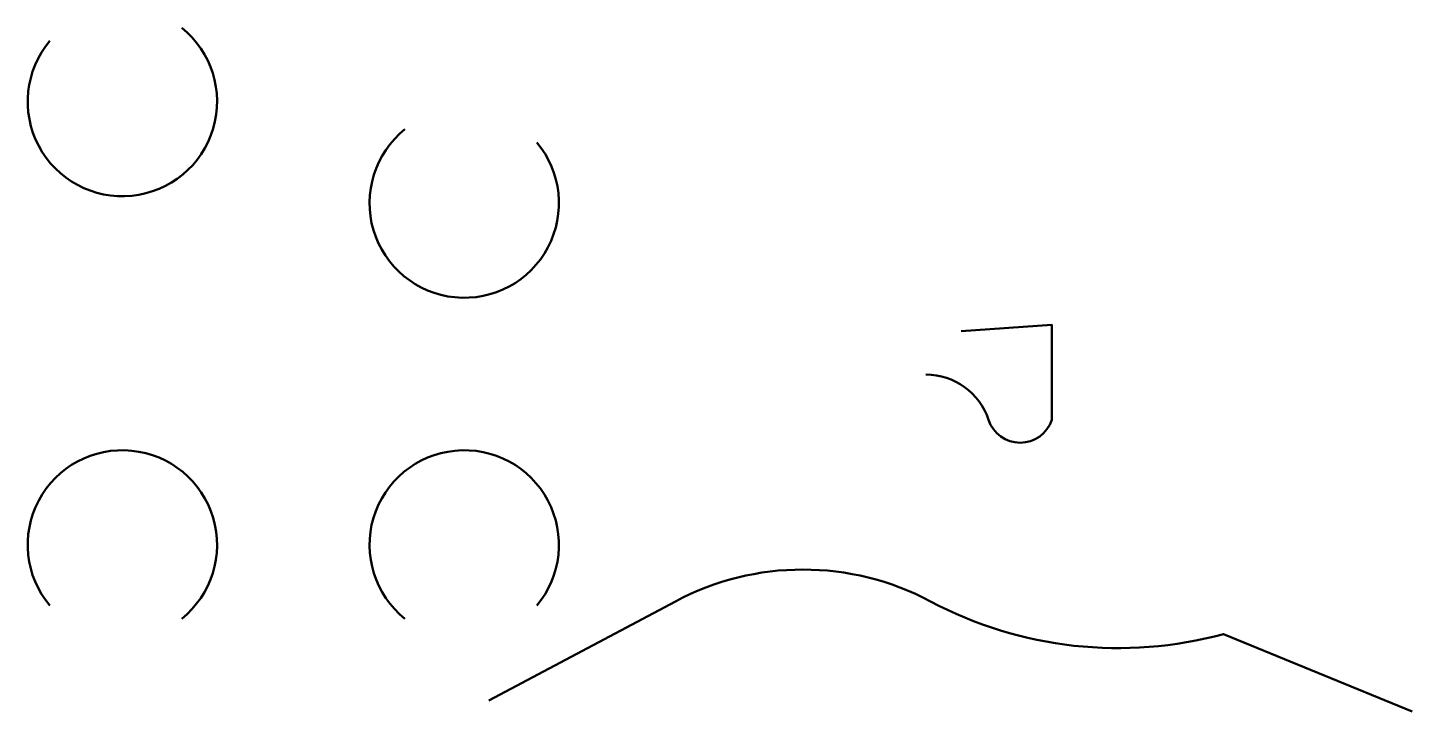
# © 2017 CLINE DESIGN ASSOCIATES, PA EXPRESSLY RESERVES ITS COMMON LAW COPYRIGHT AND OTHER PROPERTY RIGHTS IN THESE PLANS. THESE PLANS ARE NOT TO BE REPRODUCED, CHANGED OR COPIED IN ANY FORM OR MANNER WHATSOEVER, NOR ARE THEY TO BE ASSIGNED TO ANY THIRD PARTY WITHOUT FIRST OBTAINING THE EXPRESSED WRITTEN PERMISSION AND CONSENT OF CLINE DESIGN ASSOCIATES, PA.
# Model space of a CAD drawing. Header units: feet. Extents: x 1015 to 6590, y 136 to 5185.
# Drawn here: x 1014.6 to 1117.1, y 5134.3 to 5184.9 of the extents above; entities outside this region: 4.
import ezdxf

# ---------------------------------------------------------------- set-up
doc = ezdxf.new("R2010")
doc.units = ezdxf.units.FT
doc.header["$LTSCALE"] = 5
doc.header["$MEASUREMENT"] = 0
doc.layers.add('G-ANNO-TEXT', color=250, linetype='Continuous', lineweight=9)
doc.layers.add('G-ANNO-TTLB-WIDE', color=250, linetype='Continuous', lineweight=50)
doc.styles.add('Arial_1', font='arial.ttf')

msp = doc.modelspace()

# ---------------------------------------------------------------- linework, layer by layer
at = {"layer": 'G-ANNO-TTLB-WIDE'}
for points in [[(1081.12, 5159.25, -0.323835), (1085.76, 5155.9, 0.723549), (1090.44, 5155.9), (1090.44, 5162.94), (1083.73, 5162.48)], [(1048.78, 5135.12), (1062.58, 5142.46, -0.249372), (1081.46, 5142.46, 0.19117), (1103.16, 5140.04), (1117.12, 5134.31)]]:
    msp.add_lwpolyline(points, format="xyb", dxfattribs=at)
for centre, start, end in [((1021.65, 5179.47), 140.057, 51.2631), ((1046.95, 5171.95), 128.7369, 39.943), ((1021.65, 5146.64), 308.7369, 219.943), ((1046.95, 5146.64), 320.057, 231.2631)]:
    msp.add_arc(centre, 7.01, start, end, dxfattribs=at)

# ---------------------------------------------------------------- texts
at = {"layer": 'G-ANNO-TEXT', "color": 7, "char_height": 0.0938, "attachment_point": 1, "style": 'Arial_1'}
for s, insert, width in [('^I^I', (6589.55, 136.91), 1.212), ('^I^I', (6589.55, 136.75), 1.212), ('^I', (6589.55, 136.45), 0.606), ('^I', (6589.66, 136.6), 0.4734)]:
    msp.add_mtext(s, dxfattribs=dict(at, insert=insert, width=width))

doc.saveas('drawing.dxf')
